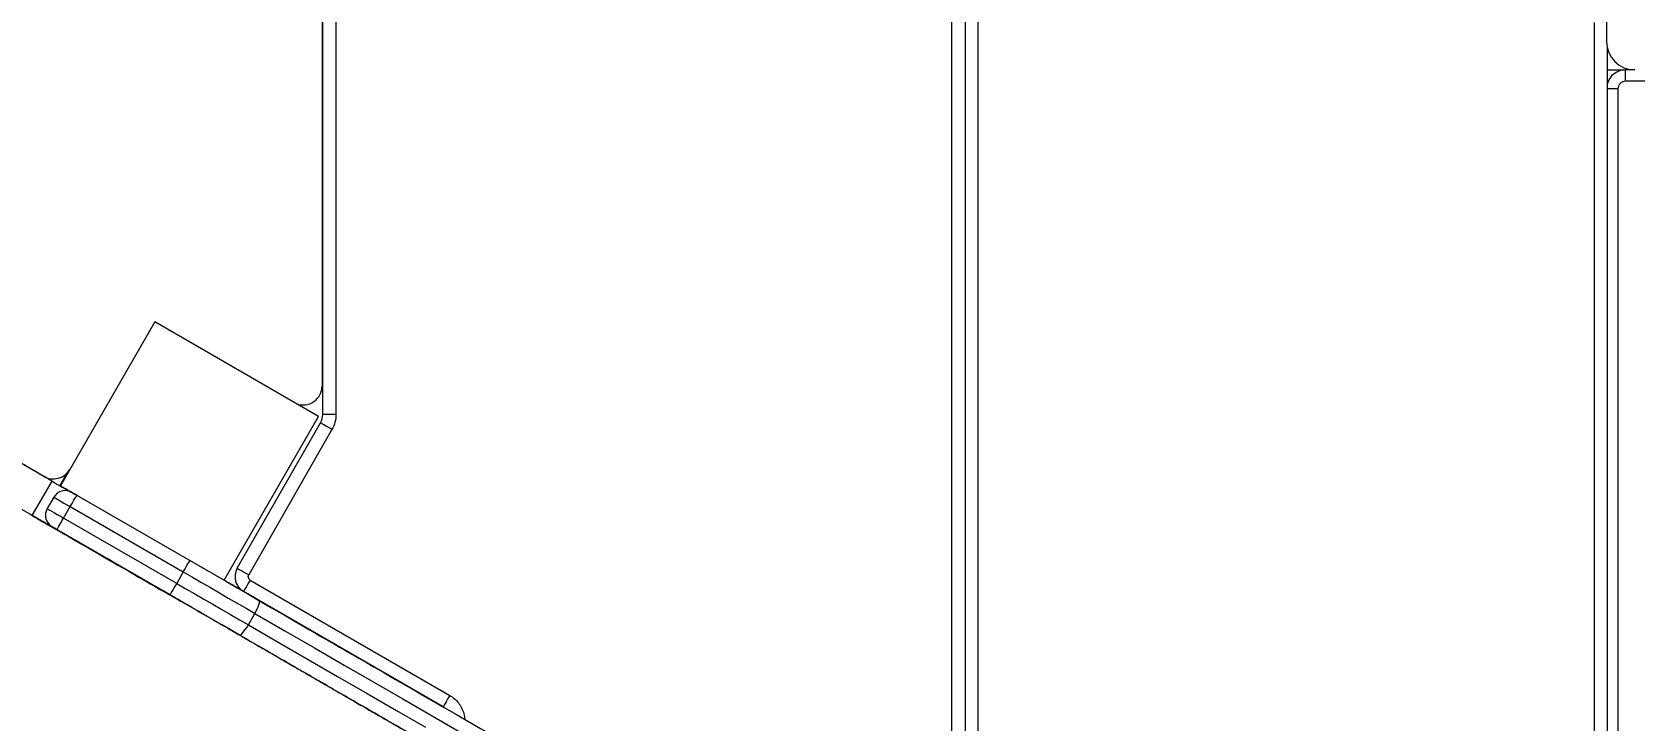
# Model space of a CAD drawing. Header units: millimetres. Extents: x -8083 to 6576, y -6691 to 5601.
# Drawn here: x -1966 to -1118, y -1254 to -890 of the extents above; entities that cross this region are included whole.
import ezdxf

# ---------------------------------------------------------------- set-up
doc = ezdxf.new("R2010")
doc.units = ezdxf.units.MM
for name, color, linetype in [('DIKOM_ОБЪЕКТ', 7, 'Continuous'), ('DIKOM_РАЗМЕР_ЗОНА', 7, 'Continuous'), ('DIKOM_РАЗМЕР_ОБЪЕКТА', 7, 'Continuous')]:
    doc.layers.add(name, color=color, linetype=linetype)
doc.styles.add('style1', font='arial.ttf', dxfattribs={"width": 0.8})
doc.dimstyles.new('1-50', dxfattribs={"dimtxt": 300, "dimasz": 200, "dimexe": 100, "dimexo": 0, "dimgap": 100, "dimtad": 1, "dimtxsty": 'style1', "dimcen": 200, "dimclrd": 7, "dimclre": 7, "dimclrt": 7, "dimadec": 1, "dimazin": 2, "dimtfac": 1, "dimtmove": 0, "dimatfit": 2, "dimfxl": 0, "dimlwd": 25, "dimlwe": 18, "dimarcsym": 0})

# ---------------------------------------------------------------- blocks, each defined once
blk = doc.blocks.new('*D9')
at = {"layer": 'Defpoints', "color": 0, "transparency": 16777216}
for p in [(-396.43, 3600.54), (-7041.64, -3045.53), (-3854.35, -3045.53)]:
    blk.add_point(p, dxfattribs=at)
at = {"layer": 'DIKOM_РАЗМЕР_ОБЪЕКТА', "color": 7, "lineweight": 18, "transparency": 16777216}
for p, q in [((-396.43, 3600.54), (-7141.64, 3600.54)), ((-3854.35, -3045.53), (-7141.64, -3045.53))]:
    blk.add_line(p, q, dxfattribs=at)
at = {"layer": 'DIKOM_РАЗМЕР_ОБЪЕКТА', "color": 7, "lineweight": 25, "transparency": 16777216}
blk.add_line((-7041.64, 3400.54), (-7041.64, -2845.53), dxfattribs=at)
at = {"layer": 'DIKOM_РАЗМЕР_ОБЪЕКТА', "color": 7, "transparency": 16777216}
for points in [[(-7074.97, 3400.54), (-7008.3, 3400.54), (-7041.64, 3600.54)], [(-7074.97, -2845.53), (-7008.3, -2845.53), (-7041.64, -3045.53)]]:
    blk.add_solid(points, dxfattribs=at)
at = {"layer": 'DIKOM_РАЗМЕР_ОБЪЕКТА', "color": 7, "transparency": 16777216, "insert": (-7294.81, 463.59), "char_height": 300, "attachment_point": 5, "rotation": 90, "style": 'style1'}
blk.add_mtext('6650', dxfattribs=at)
blk = doc.blocks.new('*D10')
at = {"layer": 'Defpoints', "color": 0, "transparency": 16777216}
for p in [(-4711.62, -59.88), (5076.72, -1609.88), (5076.72, -5900.19)]:
    blk.add_point(p, dxfattribs=at)
at = {"layer": 'DIKOM_РАЗМЕР_ОБЪЕКТА', "color": 7, "lineweight": 18, "transparency": 16777216}
for p, q in [((-4711.62, -59.88), (-4711.62, -6000.19)), ((5076.72, -1609.88), (5076.72, -6000.19))]:
    blk.add_line(p, q, dxfattribs=at)
at = {"layer": 'DIKOM_РАЗМЕР_ОБЪЕКТА', "color": 7, "lineweight": 25, "transparency": 16777216}
blk.add_line((-4511.62, -5900.19), (4876.72, -5900.19), dxfattribs=at)
at = {"layer": 'DIKOM_РАЗМЕР_ОБЪЕКТА', "color": 7, "transparency": 16777216}
for points in [[(-4511.62, -5866.86), (-4511.62, -5933.52), (-4711.62, -5900.19)], [(4876.72, -5866.86), (4876.72, -5933.52), (5076.72, -5900.19)]]:
    blk.add_solid(points, dxfattribs=at)
at = {"layer": 'DIKOM_РАЗМЕР_ОБЪЕКТА', "color": 7, "transparency": 16777216, "insert": (410.05, -5647.02), "char_height": 300, "attachment_point": 5, "style": 'style1'}
blk.add_mtext('10000', dxfattribs=at)
blk = doc.blocks.new('*D12')
at = {"layer": 'Defpoints', "color": 0, "transparency": 16777216}
for p in [(-682.93, 5600.54), (-7632.54, -5169.06), (-3908.34, -5169.06)]:
    blk.add_point(p, dxfattribs=at)
at = {"layer": 'DIKOM_РАЗМЕР_ЗОНА', "color": 7, "lineweight": 18, "transparency": 16777216}
for p, q in [((-682.93, 5600.54), (-7732.54, 5600.54)), ((-3908.34, -5169.06), (-7732.54, -5169.06))]:
    blk.add_line(p, q, dxfattribs=at)
at = {"layer": 'DIKOM_РАЗМЕР_ЗОНА', "color": 7, "lineweight": 25, "transparency": 16777216}
blk.add_line((-7632.54, 5400.54), (-7632.54, -4969.06), dxfattribs=at)
at = {"layer": 'DIKOM_РАЗМЕР_ЗОНА', "color": 7, "transparency": 16777216}
for points in [[(-7665.87, 5400.54), (-7599.2, 5400.54), (-7632.54, 5600.54)], [(-7665.87, -4969.06), (-7599.2, -4969.06), (-7632.54, -5169.06)]]:
    blk.add_solid(points, dxfattribs=at)
at = {"layer": 'DIKOM_РАЗМЕР_ЗОНА', "color": 7, "transparency": 16777216, "insert": (-7885.71, 474.85), "char_height": 300, "attachment_point": 5, "rotation": 90, "style": 'style1'}
blk.add_mtext('10800', dxfattribs=at)

msp = doc.modelspace()

# ---------------------------------------------------------------- linework, layer by layer
at = {"layer": 'DIKOM_ОБЪЕКТ', "color": 7, "linetype": 'Continuous', "lineweight": 15}
for p, q in [((-1812.925, -519.878), (-1812.925, -1077.09)), ((-1812.518, -1092.093), (-1812.518, -525.363)), ((-1805.518, -525.363), (-1805.518, -1092.093)), ((-1479.518, -1390.67), (-1479.518, -675.514)), ((-1472.518, -675.514), (-1472.518, -1390.67)), ((-1465.518, -1401.064), (-1465.518, -683.908)), ((-1132.929, -824.882), (-1132.929, -894.882)), ((-1139.517, -884.734), (-1139.517, -1586.968)), ((-1132.517, -1586.968), (-1132.517, -898.373)), ((-1132.517, -909.882), (-1122.93, -909.882)), ((-1117.93, -909.882), (-1122.93, -909.882)), ((-1122.93, -915.882), (-1122.93, -909.882)), ((-1040.929, -915.882), (-1122.93, -915.882)), ((-1126.929, -919.882), (-1132.517, -919.882)), ((-1126.929, -919.882), (-1126.929, -1599.882)), ((-1901.378, -1043.187), (-1951.379, -1129.79)), ((-1814.776, -1093.187), (-1901.378, -1043.187)), ((-1960.154, -1124.878), (-2090.923, -1049.378)), ((-1864.776, -1179.79), (-1814.776, -1093.187)), ((-1857.786, -1173.463), (-1813.709, -1096.569)), ((-1807.636, -1100.05), (-1851.713, -1176.944)), ((-1966.281, -1145.592), (-1955.781, -1127.405)), ((-1951.523, -1129.71), (-1947.329, -1122.444)), ((-1954.879, -1135.848), (-1958.379, -1141.91)), ((-1951.584, -1129.828), (-1951.518, -1129.713)), ((-1951.512, -1129.716), (-1951.579, -1129.831)), ((-1951.57, -1129.836), (-1951.503, -1129.721)), ((-1951.485, -1129.731), (-1951.552, -1129.847)), ((-1951.543, -1129.852), (-1951.476, -1129.736)), ((-1951.458, -1129.746), (-1951.525, -1129.862)), ((-1951.379, -1129.79), (-1951.523, -1129.71)), ((-1951.523, -1129.71), (-1951.518, -1129.713)), ((-1951.518, -1129.713), (-1951.512, -1129.716)), ((-1951.516, -1129.867), (-1951.449, -1129.751)), ((-1951.442, -1129.754), (-1951.51, -1129.871)), ((-1951.503, -1129.721), (-1951.485, -1129.731)), ((-1951.485, -1129.731), (-1951.476, -1129.736)), ((-1951.476, -1129.736), (-1951.458, -1129.746)), ((-1951.449, -1129.751), (-1951.442, -1129.754)), ((-1951.379, -1129.79), (-1864.776, -1179.79)), ((-1946.046, -1132.915), (-1945.593, -1133.134)), ((-1959.317, -1145.41), (-1959.317, -1145.41)), ((-1949.719, -1146.91), (-1946.219, -1140.848)), ((-1946.219, -1140.848), (-1886.341, -1175.418)), ((-1966.4, -1145.526), (-1966.383, -1145.535)), ((-1966.373, -1145.541), (-1966.356, -1145.55)), ((-1966.346, -1145.556), (-1966.316, -1145.572)), ((-1966.306, -1145.578), (-1966.296, -1145.583)), ((-1966.286, -1145.589), (-1966.281, -1145.592)), ((-1955.817, -1151.472), (-1955.817, -1151.472)), ((-1893.341, -1187.543), (-1953.219, -1152.972)), ((-1889.841, -1181.481), (-1949.719, -1146.91)), ((-1944.559, -1157.972), (-1923.775, -1169.971)), ((-1940.428, -1160.521), (-1923.847, -1170.094)), ((-1940.421, -1160.524), (-1940.422, -1160.525)), ((-1923.843, -1170.096), (-1940.422, -1160.525)), ((-1940.401, -1160.536), (-1923.847, -1170.093)), ((-1940.394, -1160.539), (-1940.394, -1160.54)), ((-1923.843, -1170.095), (-1940.394, -1160.54)), ((-1940.374, -1160.551), (-1923.847, -1170.093)), ((-1940.367, -1160.554), (-1940.367, -1160.555)), ((-1923.843, -1170.095), (-1940.367, -1160.555)), ((-1940.335, -1160.572), (-1923.845, -1170.092)), ((-1940.325, -1160.577), (-1940.325, -1160.578)), ((-1923.845, -1170.092), (-1940.325, -1160.578)), ((-1940.315, -1160.583), (-1923.845, -1170.092)), ((-1940.236, -1160.468), (-1940.305, -1160.589)), ((-1923.845, -1170.092), (-1940.305, -1160.589)), ((-1923.775, -1169.972), (-1923.845, -1170.092)), ((-1923.845, -1170.092), (-1923.845, -1170.092)), ((-1923.843, -1170.094), (-1923.843, -1170.095)), ((-1923.843, -1170.095), (-1923.843, -1170.095)), ((-1923.843, -1170.096), (-1923.843, -1170.096)), ((-1886.341, -1175.418), (-1889.841, -1181.481)), ((-1858.977, -1177.939), (-1858.977, -1177.939)), ((-1897.864, -1185.092), (-1897.864, -1185.092)), ((-1864.776, -1179.79), (-1864.84, -1179.754)), ((-1748.789, -1246.753), (-1854.478, -1185.733)), ((-1748.789, -1246.753), (-1854.478, -1185.733)), ((-1854.478, -1185.733), (-1854.478, -1185.733)), ((-1850.978, -1179.671), (-1745.289, -1240.69)), ((-1887.403, -1190.972), (-1887.402, -1190.972)), ((-1887.402, -1190.972), (-1887.402, -1190.972)), ((-1851.903, -1203.384), (-1848.403, -1197.322)), ((-1748.789, -1246.753), (-1748.789, -1246.753))]:
    msp.add_line(p, q, dxfattribs=at)
at = {"layer": 'DIKOM_ОБЪЕКТ', "color": 7, "linetype": 'Continuous', "lineweight": 15, "flags": 128}
for points in [[(-1805.518, -1092.093), (-1806.883, -1092.093), (-1808.196, -1092.093), (-1809.406, -1092.093), (-1810.467, -1092.093), (-1811.338, -1092.093), (-1811.985, -1092.093), (-1812.383, -1092.093), (-1812.518, -1092.093)], [(-1807.636, -1100.05), (-1808.821, -1099.37), (-1809.961, -1098.717), (-1811.011, -1098.116), (-1811.931, -1097.588), (-1812.686, -1097.155), (-1813.247, -1096.834), (-1813.593, -1096.635), (-1813.709, -1096.569)], [(-1955.781, -1127.405), (-1955.957, -1127.303), (-1956.482, -1127), (-1957.345, -1126.502), (-1958.529, -1125.818), (-1960.01, -1124.963), (-1961.757, -1123.954), (-1963.736, -1122.812), (-1965.904, -1121.56), (-1968.22, -1120.223), (-1970.635, -1118.829), (-1973.1, -1117.406)], [(-1955.781, -1127.405), (-1955.623, -1127.496), (-1955.135, -1127.778), (-1954.329, -1128.244), (-1953.214, -1128.887), (-1951.804, -1129.701), (-1950.119, -1130.674), (-1948.177, -1131.795), (-1946.108, -1132.99)], [(-1966.281, -1145.592), (-1966.457, -1145.49), (-1966.982, -1145.187), (-1967.845, -1144.688), (-1969.03, -1144.005), (-1970.51, -1143.15), (-1972.257, -1142.141), (-1974.236, -1140.999), (-1976.405, -1139.746), (-1978.72, -1138.41), (-1981.135, -1137.015), (-1983.6, -1135.592)], [(-1954.879, -1135.848), (-1954.713, -1135.944), (-1954.22, -1136.228), (-1953.42, -1136.69), (-1952.343, -1137.312), (-1951.031, -1138.07), (-1949.534, -1138.934), (-1947.909, -1139.872), (-1946.219, -1140.848)], [(-1951.442, -1129.754), (-1951.266, -1129.856), (-1950.741, -1130.159), (-1949.878, -1130.657), (-1948.695, -1131.34), (-1947.216, -1132.195), (-1945.47, -1133.203), (-1943.494, -1134.344), (-1942.602, -1134.858)], [(-1946.219, -1140.848), (-1945.536, -1139.665), (-1944.88, -1138.528), (-1944.275, -1137.48), (-1943.744, -1136.561), (-1943.309, -1135.807), (-1942.986, -1135.247), (-1942.786, -1134.902), (-1942.719, -1134.785)], [(-1945.113, -1133.564), (-1943.628, -1134.421), (-1943.575, -1134.452)], [(-1958.379, -1141.91), (-1958.213, -1142.006), (-1957.72, -1142.29), (-1956.92, -1142.752), (-1955.843, -1143.374), (-1954.531, -1144.132), (-1953.034, -1144.996), (-1951.409, -1145.934), (-1949.719, -1146.91)], [(-1966.41, -1145.52), (-1966.247, -1145.615), (-1965.758, -1145.896), (-1964.952, -1146.362), (-1963.837, -1147.006), (-1962.427, -1147.82), (-1960.741, -1148.793), (-1958.8, -1149.914), (-1956.627, -1151.169), (-1954.25, -1152.54), (-1951.701, -1154.013), (-1950.542, -1154.682)], [(-1940.422, -1160.525), (-1943.33, -1158.845), (-1946.203, -1157.187), (-1949.002, -1155.57), (-1951.694, -1154.016), (-1954.244, -1152.544), (-1956.62, -1151.173), (-1958.792, -1149.918), (-1960.734, -1148.798), (-1962.419, -1147.824), (-1963.828, -1147.011), (-1964.943, -1146.367), (-1965.749, -1145.901), (-1966.237, -1145.62), (-1966.4, -1145.526)], [(-1966.383, -1145.535), (-1966.22, -1145.629), (-1965.731, -1145.911), (-1964.924, -1146.377), (-1963.81, -1147.021), (-1962.4, -1147.835), (-1960.714, -1148.808), (-1958.772, -1149.929), (-1956.6, -1151.184), (-1955.869, -1151.605)], [(-1955.852, -1151.615), (-1956.593, -1151.187), (-1958.765, -1149.933), (-1960.706, -1148.812), (-1962.392, -1147.839), (-1963.801, -1147.026), (-1964.916, -1146.382), (-1965.722, -1145.916), (-1966.21, -1145.635), (-1966.373, -1145.541)], [(-1966.356, -1145.55), (-1966.192, -1145.644), (-1965.704, -1145.926), (-1964.897, -1146.392), (-1963.782, -1147.036), (-1962.373, -1147.85), (-1960.687, -1148.823), (-1958.745, -1149.944), (-1956.573, -1151.198), (-1954.227, -1152.553)], [(-1955.811, -1151.638), (-1956.566, -1151.202), (-1958.738, -1149.948), (-1960.679, -1148.827), (-1962.365, -1147.854), (-1963.774, -1147.041), (-1964.889, -1146.397), (-1965.695, -1145.931), (-1966.183, -1145.65), (-1966.346, -1145.556)], [(-1966.316, -1145.572), (-1966.153, -1145.666), (-1965.665, -1145.948), (-1964.858, -1146.414), (-1963.743, -1147.058), (-1962.333, -1147.871), (-1960.647, -1148.845), (-1958.706, -1149.966), (-1956.534, -1151.22), (-1955.867, -1151.605)], [(-1955.808, -1151.639), (-1956.525, -1151.225), (-1958.697, -1149.971), (-1960.639, -1148.85), (-1962.324, -1147.876), (-1963.734, -1147.063), (-1964.849, -1146.419), (-1965.655, -1145.953), (-1966.143, -1145.672), (-1966.306, -1145.578)], [(-1966.296, -1145.583), (-1966.132, -1145.678), (-1965.644, -1145.959), (-1964.837, -1146.425), (-1963.722, -1147.069), (-1962.313, -1147.883), (-1960.627, -1148.856), (-1958.686, -1149.977), (-1956.513, -1151.231), (-1954.137, -1152.603), (-1951.587, -1154.075), (-1948.896, -1155.629), (-1946.096, -1157.245), (-1943.224, -1158.904), (-1940.315, -1160.583)], [(-1955.806, -1151.639), (-1956.505, -1151.236), (-1958.677, -1149.982), (-1960.619, -1148.861), (-1962.304, -1147.887), (-1963.714, -1147.074), (-1964.829, -1146.43), (-1965.635, -1145.964), (-1966.123, -1145.683), (-1966.286, -1145.589)], [(-1953.219, -1152.972), (-1953.152, -1152.855), (-1952.953, -1152.51), (-1952.629, -1151.95), (-1952.194, -1151.196), (-1951.664, -1150.278), (-1951.059, -1149.23), (-1950.402, -1148.092), (-1949.719, -1146.91)], [(-1940.305, -1160.589), (-1943.214, -1158.909), (-1946.087, -1157.251), (-1948.887, -1155.634), (-1951.097, -1154.358)], [(-1946.757, -1156.867), (-1946.209, -1157.183), (-1943.337, -1158.842), (-1940.428, -1160.521)], [(-1945.677, -1157.489), (-1943.282, -1158.872), (-1940.374, -1160.551)], [(-1945.677, -1157.49), (-1943.309, -1158.857), (-1940.401, -1160.536)], [(-1945.676, -1157.488), (-1943.244, -1158.893), (-1940.335, -1160.572)], [(-1940.394, -1160.54), (-1943.303, -1158.86), (-1945.306, -1157.704)], [(-1940.367, -1160.555), (-1943.276, -1158.875), (-1945.293, -1157.711)], [(-1940.325, -1160.578), (-1943.234, -1158.898), (-1945.271, -1157.722)], [(-1923.97, -1170.023), (-1924.124, -1169.934), (-1924.572, -1169.675), (-1925.275, -1169.27), (-1926.169, -1168.754), (-1927.175, -1168.172), (-1928.205, -1167.578), (-1929.166, -1167.023), (-1929.974, -1166.557), (-1930.555, -1166.221), (-1930.86, -1166.045), (-1930.859, -1166.045), (-1930.555, -1166.221), (-1929.973, -1166.557), (-1929.166, -1167.023), (-1928.205, -1167.578), (-1927.175, -1168.173), (-1926.168, -1168.754), (-1925.274, -1169.27), (-1924.572, -1169.676), (-1924.124, -1169.934), (-1923.97, -1170.023)], [(-1923.942, -1170.038), (-1924.096, -1169.95), (-1924.544, -1169.691), (-1925.246, -1169.285), (-1926.141, -1168.769), (-1927.148, -1168.188), (-1928.177, -1167.593), (-1929.138, -1167.038), (-1929.946, -1166.572), (-1930.527, -1166.236), (-1930.832, -1166.061), (-1930.832, -1166.061), (-1930.527, -1166.237), (-1929.945, -1166.572), (-1929.138, -1167.039), (-1928.177, -1167.594), (-1927.147, -1168.188), (-1926.14, -1168.769), (-1925.246, -1169.286), (-1924.544, -1169.691), (-1924.096, -1169.95), (-1923.942, -1170.038)], [(-1923.914, -1170.054), (-1924.068, -1169.965), (-1924.516, -1169.706), (-1925.218, -1169.301), (-1926.113, -1168.784), (-1927.119, -1168.203), (-1928.149, -1167.609), (-1929.11, -1167.054), (-1929.917, -1166.588), (-1930.499, -1166.252), (-1930.803, -1166.076), (-1930.803, -1166.076), (-1930.499, -1166.252), (-1929.917, -1166.588), (-1929.11, -1167.054), (-1928.148, -1167.609), (-1927.119, -1168.203), (-1926.112, -1168.785), (-1925.218, -1169.301), (-1924.516, -1169.706), (-1924.068, -1169.965), (-1923.914, -1170.054)], [(-1923.873, -1170.077), (-1924.027, -1169.988), (-1924.475, -1169.729), (-1925.177, -1169.323), (-1926.072, -1168.807), (-1927.078, -1168.226), (-1928.108, -1167.631), (-1929.069, -1167.076), (-1929.876, -1166.61), (-1930.458, -1166.275), (-1930.762, -1166.099), (-1930.762, -1166.099), (-1930.458, -1166.275), (-1929.876, -1166.611), (-1929.069, -1167.077), (-1928.107, -1167.632), (-1927.078, -1168.226), (-1926.071, -1168.807), (-1925.177, -1169.324), (-1924.474, -1169.729), (-1924.027, -1169.988), (-1923.873, -1170.077)], [(-1923.852, -1170.088), (-1924.006, -1169.999), (-1924.454, -1169.74), (-1925.156, -1169.335), (-1926.051, -1168.819), (-1927.057, -1168.237), (-1928.087, -1167.643), (-1929.048, -1167.088), (-1929.856, -1166.622), (-1930.437, -1166.286), (-1930.741, -1166.11), (-1930.741, -1166.11), (-1930.437, -1166.286), (-1929.856, -1166.622), (-1929.048, -1167.088), (-1928.087, -1167.643), (-1927.057, -1168.238), (-1926.05, -1168.819), (-1925.156, -1169.335), (-1924.454, -1169.741), (-1924.006, -1169.999), (-1923.852, -1170.088)], [(-1923.774, -1169.972), (-1923.928, -1169.883), (-1924.376, -1169.625), (-1925.079, -1169.219), (-1925.973, -1168.703), (-1926.98, -1168.121), (-1928.009, -1167.527), (-1928.97, -1166.972), (-1929.778, -1166.506), (-1930.36, -1166.17), (-1930.664, -1165.994), (-1930.664, -1165.994), (-1930.36, -1166.17), (-1929.778, -1166.506), (-1928.97, -1166.972), (-1928.009, -1167.527), (-1926.98, -1168.121), (-1925.973, -1168.703), (-1925.079, -1169.219), (-1924.376, -1169.625), (-1923.928, -1169.883), (-1923.774, -1169.972)], [(-1897.864, -1185.092), (-1898.028, -1184.998), (-1898.516, -1184.716), (-1899.322, -1184.25), (-1900.437, -1183.606), (-1901.847, -1182.793), (-1903.533, -1181.819), (-1905.474, -1180.699), (-1907.646, -1179.444), (-1910.022, -1178.072), (-1912.573, -1176.6), (-1915.264, -1175.046), (-1918.064, -1173.43), (-1920.936, -1171.771), (-1923.845, -1170.092)], [(-1923.845, -1170.092), (-1920.936, -1171.772), (-1918.064, -1173.43), (-1915.264, -1175.046), (-1912.573, -1176.6), (-1910.022, -1178.073), (-1907.646, -1179.444), (-1905.474, -1180.699), (-1903.533, -1181.82), (-1901.847, -1182.793), (-1900.437, -1183.607), (-1899.322, -1184.25), (-1898.516, -1184.716), (-1898.028, -1184.998), (-1897.864, -1185.092)], [(-1897.864, -1185.093), (-1898.028, -1184.998), (-1898.516, -1184.716), (-1899.322, -1184.251), (-1900.437, -1183.607), (-1901.847, -1182.793), (-1903.533, -1181.82), (-1905.474, -1180.699), (-1907.646, -1179.445), (-1910.022, -1178.073), (-1912.573, -1176.601), (-1915.264, -1175.047), (-1918.064, -1173.43), (-1920.936, -1171.772), (-1923.845, -1170.092)], [(-1886.341, -1175.418), (-1885.658, -1174.236), (-1885.001, -1173.099), (-1884.396, -1172.05), (-1883.866, -1171.132), (-1883.431, -1170.378), (-1883.107, -1169.818), (-1882.908, -1169.473), (-1882.841, -1169.356)], [(-1886.341, -1175.418), (-1881.56, -1178.178), (-1876.784, -1180.936), (-1872.014, -1183.69), (-1867.255, -1186.437), (-1862.511, -1189.176), (-1857.785, -1191.905), (-1853.081, -1194.621), (-1848.403, -1197.322)], [(-1876.861, -1172.814), (-1875.409, -1173.652), (-1869.373, -1177.137), (-1863.49, -1180.534), (-1857.772, -1183.835), (-1852.233, -1187.033), (-1846.886, -1190.12), (-1841.745, -1193.089), (-1836.819, -1195.932), (-1832.123, -1198.644), (-1827.666, -1201.217), (-1823.459, -1203.646), (-1819.512, -1205.925), (-1815.833, -1208.048), (-1812.433, -1210.012), (-1809.318, -1211.81), (-1806.497, -1213.439)], [(-1857.786, -1173.463), (-1857.669, -1173.53), (-1857.323, -1173.728), (-1856.763, -1174.05), (-1856.007, -1174.483), (-1855.087, -1175.01), (-1854.037, -1175.612), (-1852.898, -1176.265), (-1851.713, -1176.944)], [(-1893.341, -1187.543), (-1893.274, -1187.426), (-1893.074, -1187.081), (-1892.751, -1186.521), (-1892.316, -1185.767), (-1891.785, -1184.849), (-1891.18, -1183.801), (-1890.524, -1182.663), (-1889.841, -1181.481)], [(-1889.841, -1181.481), (-1885.06, -1184.241), (-1880.284, -1186.998), (-1875.514, -1189.752), (-1870.755, -1192.5), (-1866.011, -1195.238), (-1861.285, -1197.967), (-1856.581, -1200.683), (-1851.903, -1203.384)], [(-1850.978, -1179.671), (-1851.66, -1180.854), (-1852.317, -1181.991), (-1852.922, -1183.039), (-1853.452, -1183.958), (-1853.888, -1184.712), (-1854.211, -1185.272), (-1854.41, -1185.617), (-1854.478, -1185.733)], [(-1848.403, -1197.322), (-1847.745, -1196.125), (-1847.164, -1194.944), (-1846.682, -1193.825), (-1846.316, -1192.811), (-1846.083, -1191.941), (-1845.989, -1191.248), (-1846.038, -1190.759), (-1846.231, -1190.493)], [(-1856.731, -1208.68), (-1856.404, -1208.713), (-1855.956, -1208.512), (-1855.403, -1208.084), (-1854.767, -1207.446), (-1854.071, -1206.623), (-1853.343, -1205.646), (-1852.611, -1204.552), (-1851.903, -1203.384)], [(-1851.903, -1203.384), (-1836.069, -1212.525), (-1820.313, -1221.623), (-1804.638, -1230.673), (-1789.051, -1239.672), (-1773.559, -1248.616), (-1758.167, -1257.503)], [(-1848.403, -1197.322), (-1832.569, -1206.463), (-1816.813, -1215.561), (-1801.138, -1224.61), (-1785.551, -1233.609), (-1770.059, -1242.554), (-1754.667, -1251.44), (-1739.381, -1260.266)], [(-1806.497, -1213.439), (-1803.631, -1215.094), (-1800.485, -1216.91), (-1797.066, -1218.884), (-1793.381, -1221.011), (-1789.437, -1223.288), (-1785.244, -1225.71), (-1780.808, -1228.271), (-1776.139, -1230.966), (-1771.248, -1233.79), (-1766.143, -1236.737), (-1760.835, -1239.802), (-1755.336, -1242.977), (-1749.656, -1246.256), (-1747.894, -1247.273)], [(-1745.289, -1240.69), (-1745.972, -1241.873), (-1746.628, -1243.01), (-1747.234, -1244.058), (-1747.764, -1244.977), (-1748.199, -1245.731), (-1748.522, -1246.291), (-1748.722, -1246.636), (-1748.789, -1246.753)]]:
    msp.add_lwpolyline(points, dxfattribs=at)
at = {"layer": 'DIKOM_ОБЪЕКТ', "color": 7, "linetype": 'Continuous', "lineweight": 15}
for centre, radius, start, end in [((-1117.93, -894.882), 15, 180, 270), ((-1122.93, -919.882), 10, 90, 163.495263), ((-1822.925, -1077.09), 10, 249.386079, 359.999915), ((-1821.518, -1092.093), 9, 330.178507, 0), ((-1955.154, -1116.218), 10, 240, 330), ((-1948.817, -1139.348), 7, 60, 150), ((-1952.317, -1145.41), 7, 150, 240), ((-1952.317, -1145.41), 7, 180.000008, 240), ((-1849.978, -1177.939), 9, 150.178507, 240), ((-1849.978, -1177.939), 9, 180, 240)]:
    msp.add_arc(centre, radius, start, end, dxfattribs=at)
for points, knots in [([(-1122.93, -915.882), (-1123.433, -915.935), (-1124.207, -916.017), (-1125.138, -916.516), (-1125.779, -917.032), (-1126.295, -917.673), (-1126.794, -918.604), (-1126.876, -919.378), (-1126.929, -919.882)], [0, 0, 0, 0, 0.239477, 0.368348, 0.5000308, 0.6316449, 0.7605379, 1, 1, 1, 1]), ([(-1805.518, -1092.093), (-1805.61, -1093.488), (-1805.796, -1096.279), (-1807.023, -1098.793), (-1807.636, -1100.05)], [0, 0, 0, 0, 0.4999914, 1, 1, 1, 1]), ([(-1953.219, -1152.972), (-1953.266, -1152.945), (-1953.36, -1152.891), (-1953.499, -1152.81), (-1953.638, -1152.73), (-1953.775, -1152.651), (-1953.91, -1152.573), (-1954.044, -1152.496), (-1954.298, -1152.349), (-1954.656, -1152.142), (-1955.069, -1151.904), (-1955.407, -1151.709), (-1955.608, -1151.593), (-1955.718, -1151.529), (-1955.775, -1151.496), (-1955.811, -1151.476), (-1955.815, -1151.473), (-1955.817, -1151.472)], [0, 0, 0, 0, 0.0345506, 0.0688551, 0.1030127, 0.1371244, 0.1712912, 0.2056137, 0.2401913, 0.3700531, 0.5000286, 0.6298904, 0.759866, 0.820149, 0.8799053, 0.9396756, 1, 1, 1, 1]), ([(-1955.817, -1151.472), (-1955.817, -1151.473), (-1955.815, -1151.473), (-1955.803, -1151.48), (-1955.784, -1151.491), (-1955.757, -1151.507), (-1955.723, -1151.527), (-1955.681, -1151.551), (-1955.586, -1151.606), (-1955.396, -1151.715), (-1955.038, -1151.922), (-1954.573, -1152.191), (-1953.799, -1152.637), (-1952.577, -1153.343), (-1951.071, -1154.213), (-1949.747, -1154.977), (-1948.724, -1155.567), (-1947.675, -1156.173), (-1946.798, -1156.679), (-1946.1, -1157.083), (-1945.588, -1157.378), (-1945.074, -1157.675), (-1944.731, -1157.873), (-1944.559, -1157.972)], [0, 0, 0, 0, 0.0166777, 0.033328, 0.0499623, 0.0665919, 0.0832282, 0.0998828, 0.1165669, 0.1783169, 0.2400927, 0.3044169, 0.3687669, 0.5000034, 0.6312398, 0.695564, 0.7599141, 0.8216641, 0.8834398, 0.9126056, 0.9417134, 0.9708245, 1, 1, 1, 1]), ([(-1923.776, -1169.972), (-1923.59, -1170.078), (-1923.22, -1170.292), (-1922.665, -1170.613), (-1922.111, -1170.933), (-1921.557, -1171.252), (-1921.004, -1171.571), (-1920.452, -1171.89), (-1919.901, -1172.208), (-1919.351, -1172.526), (-1918.801, -1172.844), (-1918.252, -1173.161), (-1917.704, -1173.477), (-1916.182, -1174.356), (-1913.709, -1175.784), (-1910.32, -1177.74), (-1907.015, -1179.648), (-1903.816, -1181.495), (-1900.801, -1183.236), (-1898.011, -1184.847), (-1895.493, -1186.301), (-1893.293, -1187.57), (-1891.423, -1188.65), (-1889.919, -1189.518), (-1888.763, -1190.186), (-1888.139, -1190.546), (-1887.819, -1190.731), (-1887.667, -1190.819), (-1887.549, -1190.887), (-1887.465, -1190.936), (-1887.412, -1190.966), (-1887.406, -1190.97), (-1887.402, -1190.972)], [0, 0, 0, 0, 0.0097307, 0.0194503, 0.0291609, 0.0388648, 0.0485643, 0.0582616, 0.067959, 0.0776589, 0.0873633, 0.0970747, 0.1067953, 0.1165272, 0.1782639, 0.2400086, 0.3043187, 0.3686367, 0.4343151, 0.5000017, 0.5656801, 0.6313667, 0.6956767, 0.7599947, 0.8217314, 0.8834761, 0.9029258, 0.9223398, 0.9417361, 0.9611328, 0.9805481, 1, 1, 1, 1]), ([(-1851.978, -1177.952), (-1851.967, -1177.775), (-1851.945, -1177.422), (-1851.79, -1177.104), (-1851.713, -1176.944)], [0, 0, 0, 0, 0.5000549, 1, 1, 1, 1]), ([(-1851.978, -1177.952), (-1851.964, -1178.122), (-1851.936, -1178.469), (-1851.725, -1178.955), (-1851.407, -1179.379), (-1851.119, -1179.575), (-1850.978, -1179.671)], [0, 0, 0, 0, 0.2457044, 0.4999483, 0.7542223, 1, 1, 1, 1]), ([(-1897.794, -1184.973), (-1896.457, -1185.745), (-1891.725, -1188.478), (-1883.849, -1193.024), (-1874.237, -1198.574), (-1865.015, -1203.898), (-1856.246, -1208.962), (-1848.019, -1213.711), (-1840.37, -1218.127), (-1833.389, -1222.158), (-1827.062, -1225.811), (-1821.488, -1229.029), (-1816.559, -1231.875), (-1813.857, -1233.435), (-1812.506, -1234.215)], [0, 0, 0, 0, 0.0348569, 0.1234415, 0.21302, 0.3026044, 0.3921837, 0.4817672, 0.5703458, 0.6589298, 0.7455713, 0.8322158, 0.9161075, 1, 1, 1, 1]), ([(-1887.402, -1190.972), (-1887.461, -1190.938), (-1887.579, -1190.87), (-1888.54, -1190.315), (-1890.07, -1189.432), (-1892.207, -1188.198), (-1894.758, -1186.725), (-1896.816, -1185.537), (-1897.793, -1184.972)], [0, 0, 0, 0, 0.1673176, 0.3364598, 0.5070665, 0.6776574, 0.846806, 1, 1, 1, 1]), ([(-1887.402, -1190.972), (-1887.454, -1190.942), (-1887.56, -1190.881), (-1888.434, -1190.377), (-1889.756, -1189.613), (-1891.423, -1188.651), (-1893.297, -1187.569), (-1895.4, -1186.355), (-1897.025, -1185.416), (-1897.793, -1184.973)], [0, 0, 0, 0, 0.1574162, 0.3197144, 0.4865765, 0.6170127, 0.7474631, 0.8806742, 1, 1, 1, 1]), ([(-1897.793, -1184.973), (-1896.782, -1185.556), (-1894.687, -1186.766), (-1892.099, -1188.26), (-1889.954, -1189.499), (-1888.416, -1190.387), (-1887.452, -1190.944), (-1887.333, -1191.012), (-1887.274, -1191.046)], [0, 0, 0, 0, 0.1569787, 0.3253576, 0.4952104, 0.6650485, 0.8334359, 1, 1, 1, 1]), ([(-1856.73, -1208.68), (-1857.131, -1208.448), (-1857.932, -1207.986), (-1859.136, -1207.291), (-1860.342, -1206.595), (-1861.549, -1205.898), (-1862.757, -1205.2), (-1863.967, -1204.502), (-1865.178, -1203.802), (-1866.391, -1203.102), (-1867.606, -1202.401), (-1868.822, -1201.699), (-1870.039, -1200.996), (-1871.258, -1200.292), (-1872.478, -1199.588), (-1873.7, -1198.882), (-1875.28, -1197.97), (-1877.218, -1196.851), (-1879.516, -1195.524), (-1881.816, -1194.197), (-1884.118, -1192.868), (-1886.421, -1191.538), (-1888.726, -1190.207), (-1891.033, -1188.875), (-1892.571, -1187.987), (-1893.341, -1187.543)], [0, 0, 0, 0, 0.03336, 0.0667084, 0.100047, 0.1333776, 0.1667019, 0.2000219, 0.2333392, 0.2666558, 0.2999733, 0.3332937, 0.3666188, 0.3999503, 0.43329, 0.4666398, 0.5000014, 0.5625415, 0.6250463, 0.6875277, 0.7499975, 0.8124677, 0.8749503, 0.9374571, 1, 1, 1, 1]), ([(-1846.231, -1190.493), (-1850.247, -1188.175), (-1856.382, -1184.632), (-1862.619, -1181.031), (-1864.774, -1179.787)], [0, 0, 0, 0, 0.6545095, 1, 1, 1, 1]), ([(-1887.274, -1191.046), (-1887.275, -1191.046), (-1887.276, -1191.045), (-1887.287, -1191.039), (-1887.305, -1191.028), (-1887.33, -1191.014), (-1887.362, -1190.996), (-1887.389, -1190.98), (-1887.402, -1190.972)], [0, 0, 0, 0, 0.1667211, 0.3333769, 0.5, 0.6666231, 0.8332789, 1, 1, 1, 1]), ([(-1846.23, -1190.493), (-1775.239, -1231.48), (-1706.677, -1271.065), (-1578.023, -1345.343), (-1518.494, -1379.712), (-1465.334, -1410.405)], [0, 0, 0, 0, 0.5, 0.5, 1, 1, 1, 1]), ([(-1475.834, -1428.591), (-1476.493, -1428.21), (-1477.811, -1427.449), (-1479.796, -1426.303), (-1481.787, -1425.154), (-1483.783, -1424.001), (-1485.786, -1422.845), (-1487.794, -1421.686), (-1489.808, -1420.523), (-1491.828, -1419.357), (-1493.854, -1418.187), (-1495.886, -1417.014), (-1497.923, -1415.838), (-1499.967, -1414.658), (-1502.016, -1413.475), (-1504.071, -1412.288), (-1506.132, -1411.098), (-1508.199, -1409.905), (-1510.271, -1408.708), (-1512.35, -1407.508), (-1514.434, -1406.305), (-1519.334, -1403.476), (-1527.105, -1398.99), (-1537.847, -1392.788), (-1548.726, -1386.506), (-1563.443, -1378.01), (-1582.194, -1367.184), (-1605.234, -1353.881), (-1628.771, -1340.292), (-1652.779, -1326.432), (-1677.213, -1312.324), (-1702.029, -1297.997), (-1727.198, -1283.466), (-1748.424, -1271.211), (-1765.538, -1261.33), (-1778.419, -1253.893), (-1791.371, -1246.415), (-1801.619, -1240.498), (-1809.121, -1236.167), (-1813.848, -1233.438), (-1818.583, -1230.704), (-1823.326, -1227.966), (-1828.076, -1225.224), (-1832.833, -1222.477), (-1837.597, -1219.726), (-1842.369, -1216.971), (-1847.149, -1214.212), (-1851.935, -1211.448), (-1855.132, -1209.603), (-1856.73, -1208.68)], [0, 0, 0, 0, 0.0062038, 0.0124071, 0.0186098, 0.024812, 0.0310139, 0.0372154, 0.0434167, 0.0496177, 0.0558186, 0.0620195, 0.0682204, 0.0744213, 0.0806224, 0.0868237, 0.0930253, 0.0992272, 0.1054295, 0.1116323, 0.1178356, 0.1240395, 0.1552586, 0.1864693, 0.2176803, 0.2489001, 0.3116048, 0.3743106, 0.4371548, 0.5000001, 0.5628443, 0.6256895, 0.6883943, 0.7511001, 0.7823191, 0.8135298, 0.8447408, 0.8759606, 0.8872398, 0.8985173, 0.9097933, 0.9210684, 0.9323429, 0.9436172, 0.9548917, 0.9661668, 0.977443, 0.9887206, 1, 1, 1, 1]), ([(-1812.506, -1234.215), (-1811.002, -1235.083), (-1807.978, -1236.829), (-1802.407, -1240.045), (-1796.073, -1243.702), (-1788.94, -1247.82), (-1781.082, -1252.357), (-1772.571, -1257.271), (-1763.468, -1262.527), (-1755.393, -1267.189), (-1750.202, -1270.186), (-1748.381, -1271.237)], [0, 0, 0, 0, 0.1147506, 0.2307831, 0.3478216, 0.465578, 0.5837565, 0.7019331, 0.8196886, 0.9367245, 1, 1, 1, 1]), ([(-1745.289, -1240.69), (-1744.47, -1241.223), (-1742.783, -1242.321), (-1740.642, -1244.583), (-1738.91, -1247.296), (-1737.726, -1250.274), (-1737.48, -1252.358), (-1737.363, -1253.348)], [0, 0, 0, 0, 0.1883239, 0.387918, 0.5958062, 0.8081051, 1, 1, 1, 1])]:
    msp.add_open_spline(points, degree=3, knots=knots, dxfattribs=at)

# ---------------------------------------------------------------- dimensions: what is measured, and where the dimension line sits
at = {"layer": 'DIKOM_РАЗМЕР_ЗОНА'}
dim = msp.add_linear_dim(base=(-7632.537, -5169.059), p1=(-682.93, 5600.541), p2=(-3908.34, -5169.059), angle=90, text='10800', dimstyle='1-50', dxfattribs=at)
dim.commit()
dim.dimension.update_dxf_attribs({"geometry": '*D12', "text_midpoint": (-7632.537, 474.854), "dimtype": 160})
at = {"layer": 'DIKOM_РАЗМЕР_ОБЪЕКТА'}
dim = msp.add_linear_dim(base=(-7041.635, -3045.53), p1=(-396.429, 3600.541), p2=(-3854.351, -3045.53), angle=90, text='6650', dimstyle='1-50', dxfattribs=at)
dim.commit()
dim.dimension.update_dxf_attribs({"geometry": '*D9', "text_midpoint": (-7041.635, 463.594), "dimtype": 160})
dim = msp.add_linear_dim(base=(5076.718, -5900.189), p1=(-4711.621, -59.882), p2=(5076.718, -1609.882), text='10000', dimstyle='1-50', dxfattribs=at)
dim.commit()
dim.dimension.update_dxf_attribs({"geometry": '*D10', "text_midpoint": (410.054, -5900.189), "dimtype": 160})

doc.saveas('drawing.dxf')
